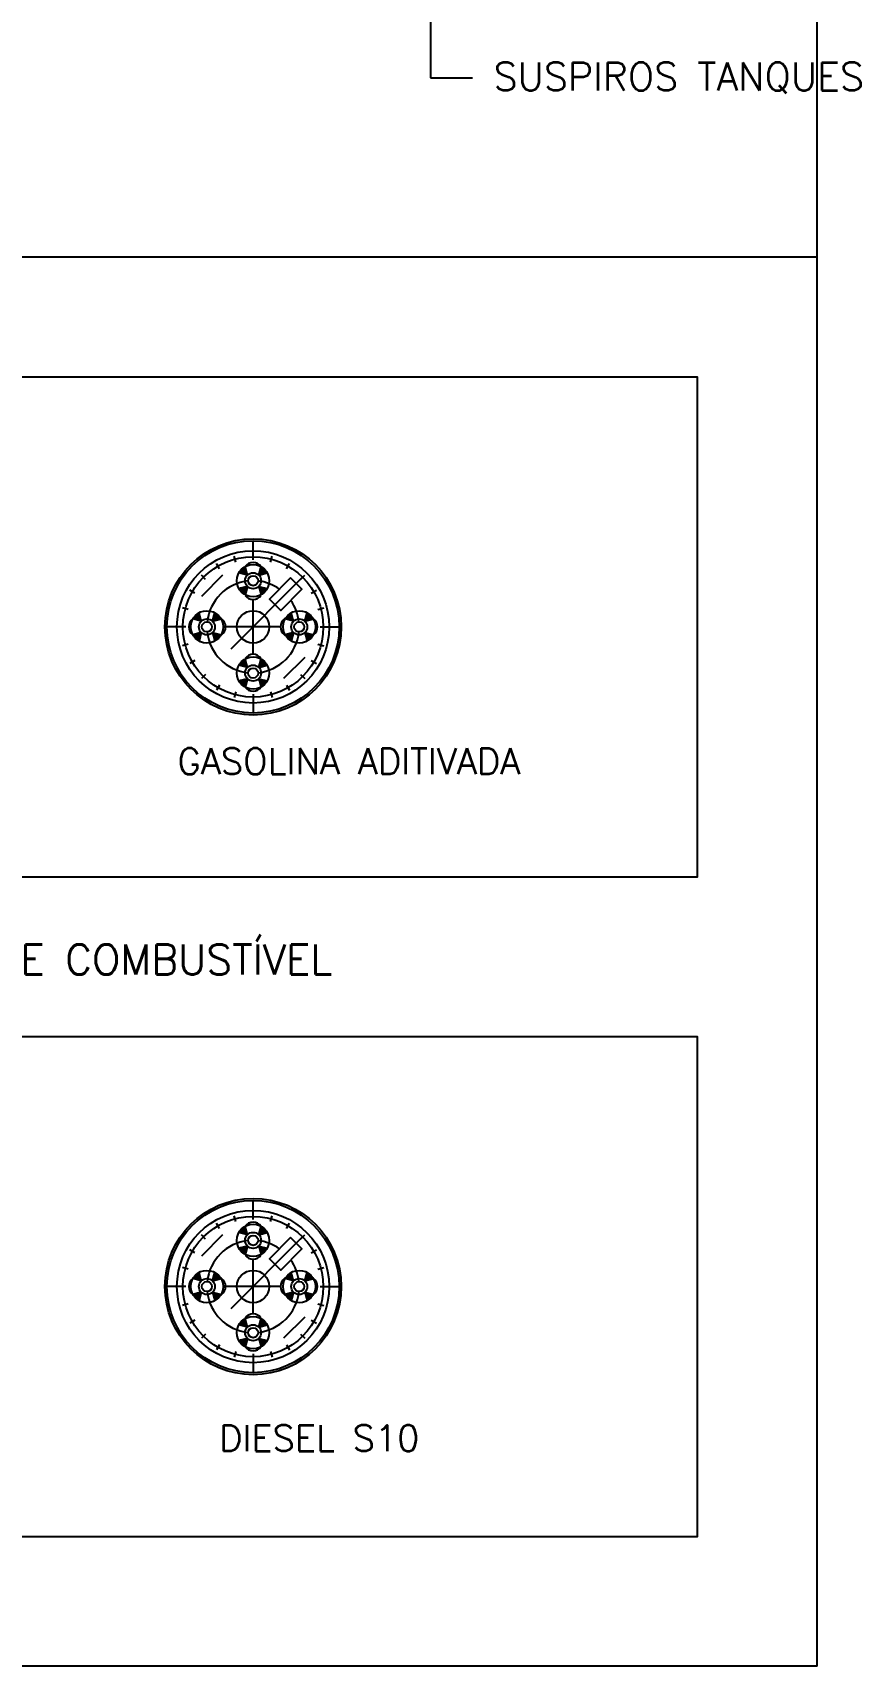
# Model space of a CAD drawing. Header units: millimetres. Extents: x 1111 to 2600, y -509 to -91.
# Drawn here: x 1565.7 to 1569.84, y -502.31 to -494.13 of the extents above; entities that cross this region are included whole.
import ezdxf
from ezdxf import colors
from ezdxf.entities.mleader import LeaderData, LeaderLine
from ezdxf.math import Vec2, Vec3

# ---------------------------------------------------------------- set-up
doc = ezdxf.new("R2010")
doc.units = ezdxf.units.MM
doc.layers.add('08', color=8, linetype='Continuous')
doc.styles.add('ROMANS', font='romans')
doc.styles.add('Romans_Anot', font='romans.shx')

msp = doc.modelspace()

# ---------------------------------------------------------------- linework, layer by layer
at = {"layer": '08'}
for p, q in [((1569.6227, -495.2572), (1569.6227, -468.3767)), ((1569.6227, -495.2572), (1555.2532, -495.2572)), ((1569.6227, -502.3072), (1569.6227, -495.2572)), ((1566.7989, -496.7712), (1566.7989, -496.6762)), ((1566.6309, -496.8162), (1566.6159, -496.7902)), ((1566.712, -496.7826), (1566.7042, -496.7537)), ((1566.7707, -496.8479), (1566.7593, -496.8056)), ((1566.7989, -496.7712), (1566.7989, -496.7412)), ((1566.8272, -496.8479), (1566.8386, -496.8056)), ((1566.8859, -496.7826), (1566.8937, -496.7537)), ((1566.9669, -496.8162), (1566.9819, -496.7902)), ((1566.5614, -496.8696), (1566.5401, -496.8484)), ((1566.6462, -496.8484), (1566.5401, -496.9545)), ((1566.6886, -497.2175), (1567.0471, -496.859)), ((1566.7707, -496.8479), (1566.7283, -496.8366)), ((1566.8272, -496.8479), (1566.8696, -496.8366)), ((1567.0365, -496.8696), (1567.0577, -496.8484)), ((1566.508, -496.9392), (1566.482, -496.9242)), ((1566.7707, -496.9045), (1566.7283, -496.9158)), ((1566.7707, -496.9045), (1566.7593, -496.9468)), ((1566.7989, -497.2445), (1566.7989, -496.9699)), ((1566.8272, -496.9045), (1566.8696, -496.9158)), ((1566.8272, -496.9045), (1566.8386, -496.9468)), ((1567.0899, -496.9392), (1567.1159, -496.9242)), ((1566.4744, -497.0202), (1566.4454, -497.0125)), ((1566.5397, -497.0789), (1566.5283, -497.0366)), ((1566.5962, -497.0789), (1566.6076, -497.0366)), ((1567.0017, -497.0789), (1566.9903, -497.0366)), ((1567.0582, -497.0789), (1567.0696, -497.0366)), ((1567.1235, -497.0202), (1567.1525, -497.0125)), ((1566.4629, -497.1072), (1566.3679, -497.1072)), ((1566.4629, -497.1072), (1566.4329, -497.1072)), ((1566.5397, -497.0789), (1566.4973, -497.0676)), ((1566.5397, -497.1355), (1566.4973, -497.1468)), ((1566.5397, -497.1355), (1566.5283, -497.1778)), ((1566.5962, -497.0789), (1566.6386, -497.0676)), ((1566.5962, -497.1355), (1566.6386, -497.1468)), ((1566.5962, -497.1355), (1566.6076, -497.1778)), ((1566.9362, -497.1072), (1566.6616, -497.1072)), ((1567.0017, -497.0789), (1566.9593, -497.0676)), ((1567.0017, -497.1355), (1566.9593, -497.1468)), ((1567.0017, -497.1355), (1566.9903, -497.1778)), ((1567.0582, -497.0789), (1567.1006, -497.0676)), ((1567.0582, -497.1355), (1567.1006, -497.1468)), ((1567.0582, -497.1355), (1567.0696, -497.1778)), ((1567.1349, -497.1072), (1567.1649, -497.1072)), ((1567.1349, -497.1072), (1567.2299, -497.1072)), ((1566.4744, -497.1942), (1566.4454, -497.2019)), ((1567.1235, -497.1942), (1567.1525, -497.2019)), ((1566.508, -497.2752), (1566.482, -497.2902)), ((1566.7707, -497.3099), (1566.7283, -497.2986)), ((1566.7707, -497.3099), (1566.7593, -497.2676)), ((1566.8272, -497.3099), (1566.8386, -497.2676)), ((1566.8272, -497.3099), (1566.8696, -497.2986)), ((1567.0577, -497.2599), (1566.9517, -497.366)), ((1567.0899, -497.2752), (1567.1159, -497.2902)), ((1566.5614, -497.3448), (1566.5401, -497.366)), ((1566.7707, -497.3665), (1566.7283, -497.3778)), ((1566.7707, -497.3665), (1566.7593, -497.4088)), ((1566.8272, -497.3665), (1566.8696, -497.3778)), ((1566.8272, -497.3665), (1566.8386, -497.4088)), ((1567.0365, -497.3448), (1567.0577, -497.366)), ((1566.6309, -497.3982), (1566.6159, -497.4242)), ((1566.712, -497.4317), (1566.7042, -497.4607)), ((1566.7989, -497.4432), (1566.7989, -497.4732)), ((1566.7989, -497.4432), (1566.7989, -497.5382)), ((1566.8859, -497.4317), (1566.8937, -497.4607)), ((1566.9669, -497.3982), (1566.9819, -497.4242)), ((1566.7989, -500.0712), (1566.7989, -499.9762)), ((1566.712, -500.0826), (1566.7042, -500.0537)), ((1566.7989, -500.0712), (1566.7989, -500.0412)), ((1566.8859, -500.0826), (1566.8937, -500.0537)), ((1566.5614, -500.1696), (1566.5401, -500.1484)), ((1566.6462, -500.1484), (1566.5401, -500.2545)), ((1566.6309, -500.1162), (1566.6159, -500.0902)), ((1566.6886, -500.5175), (1567.0471, -500.159)), ((1566.7707, -500.1479), (1566.7283, -500.1366)), ((1566.7707, -500.1479), (1566.7593, -500.1056)), ((1566.8272, -500.1479), (1566.8386, -500.1056)), ((1566.8272, -500.1479), (1566.8696, -500.1366)), ((1566.9669, -500.1162), (1566.9819, -500.0902)), ((1567.0365, -500.1696), (1567.0577, -500.1484)), ((1566.508, -500.2392), (1566.482, -500.2242)), ((1566.7707, -500.2045), (1566.7283, -500.2158)), ((1566.7707, -500.2045), (1566.7593, -500.2468)), ((1566.8272, -500.2045), (1566.8696, -500.2158)), ((1566.8272, -500.2045), (1566.8386, -500.2468)), ((1567.0899, -500.2392), (1567.1159, -500.2242)), ((1566.4744, -500.3202), (1566.4454, -500.3125)), ((1566.7989, -500.5445), (1566.7989, -500.2699)), ((1567.1235, -500.3202), (1567.1525, -500.3125)), ((1566.4629, -500.4072), (1566.3679, -500.4072)), ((1566.4629, -500.4072), (1566.4329, -500.4072)), ((1566.5397, -500.3789), (1566.4973, -500.3676)), ((1566.5397, -500.3789), (1566.5283, -500.3366)), ((1566.5962, -500.3789), (1566.6076, -500.3366)), ((1566.5962, -500.3789), (1566.6386, -500.3676)), ((1566.9362, -500.4072), (1566.6616, -500.4072)), ((1567.0017, -500.3789), (1566.9593, -500.3676)), ((1567.0017, -500.3789), (1566.9903, -500.3366)), ((1567.0582, -500.3789), (1567.0696, -500.3366)), ((1567.0582, -500.3789), (1567.1006, -500.3676)), ((1567.1349, -500.4072), (1567.1649, -500.4072)), ((1567.1349, -500.4072), (1567.2299, -500.4072)), ((1566.4744, -500.4942), (1566.4454, -500.5019)), ((1566.5397, -500.4355), (1566.4973, -500.4468)), ((1566.5397, -500.4355), (1566.5283, -500.4778)), ((1566.5962, -500.4355), (1566.6386, -500.4468)), ((1566.5962, -500.4355), (1566.6076, -500.4778)), ((1567.0017, -500.4355), (1566.9593, -500.4468)), ((1567.0017, -500.4355), (1566.9903, -500.4778)), ((1567.0582, -500.4355), (1567.1006, -500.4468)), ((1567.0582, -500.4355), (1567.0696, -500.4778)), ((1567.1235, -500.4942), (1567.1525, -500.5019)), ((1566.508, -500.5752), (1566.482, -500.5902)), ((1566.7707, -500.6099), (1566.7593, -500.5676)), ((1566.8272, -500.6099), (1566.8386, -500.5676)), ((1567.0577, -500.5599), (1566.9517, -500.666)), ((1567.0899, -500.5752), (1567.1159, -500.5902)), ((1566.5614, -500.6448), (1566.5401, -500.666)), ((1566.7707, -500.6099), (1566.7283, -500.5986)), ((1566.8272, -500.6099), (1566.8696, -500.5986)), ((1567.0365, -500.6448), (1567.0577, -500.666)), ((1566.6309, -500.6982), (1566.6159, -500.7242)), ((1566.712, -500.7317), (1566.7042, -500.7607)), ((1566.7707, -500.6665), (1566.7283, -500.6778)), ((1566.7707, -500.6665), (1566.7593, -500.7088)), ((1566.8272, -500.6665), (1566.8696, -500.6778)), ((1566.8272, -500.6665), (1566.8386, -500.7088)), ((1566.8859, -500.7317), (1566.8937, -500.7607)), ((1566.9669, -500.6982), (1566.9819, -500.7242)), ((1566.7989, -500.7432), (1566.7989, -500.7732)), ((1566.7989, -500.7432), (1566.7989, -500.8382)), ((1569.6227, -502.3072), (1562.4227, -502.3072))]:
    msp.add_line(p, q, dxfattribs=at)
for points in [[(1563.0227, -498.3572), (1569.0227, -498.3572), (1569.0227, -495.8572), (1563.0227, -495.8572)], [(1566.987, -496.8625), (1566.881, -496.9686), (1566.9375, -497.0252), (1567.0436, -496.9191)], [(1563.0227, -501.6572), (1569.0227, -501.6572), (1569.0227, -499.1572), (1563.0227, -499.1572)], [(1566.987, -500.1625), (1566.881, -500.2686), (1566.9375, -500.3252), (1567.0436, -500.2191)]]:
    msp.add_lwpolyline(points, close=True, dxfattribs=at)
for centre, radius in [((1566.7989, -497.1072), 0.441), ((1566.7989, -497.1072), 0.431), ((1566.7989, -497.1072), 0.381), ((1566.7989, -497.1072), 0.351), ((1566.7989, -496.8762), 0.081), ((1566.7989, -496.8762), 0.04), ((1566.7989, -496.8762), 0.025), ((1566.5679, -497.1072), 0.081), ((1566.7989, -497.1072), 0.081), ((1567.0299, -497.1072), 0.081), ((1566.5679, -497.1072), 0.04), ((1566.5679, -497.1072), 0.025), ((1567.0299, -497.1072), 0.04), ((1567.0299, -497.1072), 0.025), ((1566.7989, -497.3382), 0.081), ((1566.7989, -497.3382), 0.04), ((1566.7989, -497.3382), 0.025), ((1566.7989, -500.4072), 0.441), ((1566.7989, -500.4072), 0.431), ((1566.7989, -500.4072), 0.381), ((1566.7989, -500.4072), 0.351), ((1566.7989, -500.1762), 0.081), ((1566.7989, -500.1762), 0.04), ((1566.7989, -500.1762), 0.025), ((1566.5679, -500.4072), 0.081), ((1566.7989, -500.4072), 0.081), ((1567.0299, -500.4072), 0.081), ((1566.5679, -500.4072), 0.04), ((1566.5679, -500.4072), 0.025), ((1567.0299, -500.4072), 0.04), ((1567.0299, -500.4072), 0.025), ((1566.7989, -500.6382), 0.081), ((1566.7989, -500.6382), 0.04), ((1566.7989, -500.6382), 0.025)]:
    msp.add_circle(centre, radius, dxfattribs=at)
for centre, radius, start, end in [((1566.7989, -496.834), 0.0488, 35.62307, 144.37693), ((1566.7989, -497.1072), 0.231, 96.20387, 173.79613), ((1566.7989, -497.1072), 0.231, 54.97161, 83.79613), ((1566.7989, -496.9211), 0.0488, 215.62307, 324.37693), ((1566.7989, -497.1072), 0.231, 6.20387, 35.02839), ((1566.5257, -497.1072), 0.0488, 125.62307, 234.37693), ((1566.7989, -497.1072), 0.231, 186.20387, 263.79613), ((1566.6129, -497.1072), 0.0488, 305.62307, 54.37693), ((1566.7989, -497.1072), 0.231, 276.20387, 353.79613), ((1566.985, -497.1072), 0.0488, 125.62307, 234.37693), ((1567.0722, -497.1072), 0.0488, 305.62307, 54.37693), ((1566.7989, -497.2932), 0.0488, 35.62307, 144.37693), ((1566.7989, -497.3804), 0.0488, 215.62307, 324.37693), ((1566.7989, -500.134), 0.0488, 35.62307, 144.37693), ((1566.7989, -500.4072), 0.231, 96.20387, 173.79613), ((1566.7989, -500.2211), 0.0488, 215.62307, 324.37693), ((1566.7989, -500.4072), 0.231, 54.97161, 83.79613), ((1566.7989, -500.4072), 0.231, 6.20387, 35.02839), ((1566.5257, -500.4072), 0.0488, 125.62307, 234.37693), ((1566.6129, -500.4072), 0.0488, 305.62307, 54.37693), ((1566.985, -500.4072), 0.0488, 125.62307, 234.37693), ((1567.0722, -500.4072), 0.0488, 305.62307, 54.37693), ((1566.7989, -500.4072), 0.231, 186.20387, 263.79613), ((1566.7989, -500.4072), 0.231, 276.20387, 353.79613), ((1566.7989, -500.5932), 0.0488, 35.62307, 144.37693), ((1566.7989, -500.6804), 0.0488, 215.62307, 324.37693)]:
    msp.add_arc(centre, radius, start, end, dxfattribs=at)
for points in [[(1566.7283, -496.8366), (1566.7593, -496.8056), (1566.7707, -496.8479), (1566.7593, -496.8056)], [(1566.7283, -496.8366), (1566.7417, -496.8189), (1566.7438, -496.8211), (1566.7417, -496.8189)], [(1566.7343, -496.8273), (1566.7351, -496.8279), (1566.7417, -496.8189), (1566.7351, -496.8279)], [(1566.7417, -496.8189), (1566.7438, -496.8211), (1566.7593, -496.8056), (1566.7438, -496.8211)], [(1566.7501, -496.8116), (1566.7507, -496.8123), (1566.7417, -496.8189), (1566.7507, -496.8123)], [(1566.7501, -496.8116), (1566.7593, -496.8056), (1566.7507, -496.8123), (1566.7593, -496.8056)], [(1566.8386, -496.8056), (1566.8696, -496.8366), (1566.8272, -496.8479), (1566.8696, -496.8366)], [(1566.8386, -496.8056), (1566.8562, -496.8189), (1566.8541, -496.8211), (1566.8562, -496.8189)], [(1566.8478, -496.8116), (1566.8386, -496.8056), (1566.8472, -496.8123), (1566.8386, -496.8056)], [(1566.8478, -496.8116), (1566.8472, -496.8123), (1566.8562, -496.8189), (1566.8472, -496.8123)], [(1566.8562, -496.8189), (1566.8541, -496.8211), (1566.8696, -496.8366), (1566.8541, -496.8211)], [(1566.8636, -496.8273), (1566.8628, -496.8279), (1566.8562, -496.8189), (1566.8628, -496.8279)], [(1566.7343, -496.8273), (1566.7283, -496.8366), (1566.7351, -496.8279), (1566.7283, -496.8366)], [(1566.8636, -496.8273), (1566.8696, -496.8366), (1566.8628, -496.8279), (1566.8696, -496.8366)], [(1566.7593, -496.9468), (1566.7283, -496.9158), (1566.7707, -496.9045), (1566.7283, -496.9158)], [(1566.7417, -496.9335), (1566.7438, -496.9313), (1566.7283, -496.9158), (1566.7438, -496.9313)], [(1566.7343, -496.925), (1566.7283, -496.9158), (1566.7351, -496.9245), (1566.7283, -496.9158)], [(1566.7343, -496.925), (1566.7351, -496.9245), (1566.7417, -496.9335), (1566.7351, -496.9245)], [(1566.7593, -496.9468), (1566.7417, -496.9335), (1566.7438, -496.9313), (1566.7417, -496.9335)], [(1566.7501, -496.9408), (1566.7507, -496.9401), (1566.7417, -496.9335), (1566.7507, -496.9401)], [(1566.7501, -496.9408), (1566.7593, -496.9468), (1566.7507, -496.9401), (1566.7593, -496.9468)], [(1566.8696, -496.9158), (1566.8386, -496.9468), (1566.8272, -496.9045), (1566.8386, -496.9468)], [(1566.8562, -496.9335), (1566.8541, -496.9313), (1566.8386, -496.9468), (1566.8541, -496.9313)], [(1566.8478, -496.9408), (1566.8386, -496.9468), (1566.8472, -496.9401), (1566.8386, -496.9468)], [(1566.8478, -496.9408), (1566.8472, -496.9401), (1566.8562, -496.9335), (1566.8472, -496.9401)], [(1566.8696, -496.9158), (1566.8562, -496.9335), (1566.8541, -496.9313), (1566.8562, -496.9335)], [(1566.8636, -496.925), (1566.8628, -496.9245), (1566.8562, -496.9335), (1566.8628, -496.9245)], [(1566.8636, -496.925), (1566.8696, -496.9158), (1566.8628, -496.9245), (1566.8696, -496.9158)], [(1566.4973, -497.0676), (1566.5283, -497.0366), (1566.5397, -497.0789), (1566.5283, -497.0366)], [(1566.4973, -497.0676), (1566.5107, -497.0499), (1566.5128, -497.0521), (1566.5107, -497.0499)], [(1566.5033, -497.0583), (1566.4973, -497.0676), (1566.5041, -497.0589), (1566.4973, -497.0676)], [(1566.5033, -497.0583), (1566.5041, -497.0589), (1566.5107, -497.0499), (1566.5041, -497.0589)], [(1566.5107, -497.0499), (1566.5128, -497.0521), (1566.5283, -497.0366), (1566.5128, -497.0521)], [(1566.5191, -497.0426), (1566.5197, -497.0433), (1566.5107, -497.0499), (1566.5197, -497.0433)], [(1566.5191, -497.0426), (1566.5283, -497.0366), (1566.5197, -497.0433), (1566.5283, -497.0366)], [(1566.6076, -497.0366), (1566.6386, -497.0676), (1566.5962, -497.0789), (1566.6386, -497.0676)], [(1566.6076, -497.0366), (1566.6252, -497.0499), (1566.6231, -497.0521), (1566.6252, -497.0499)], [(1566.6168, -497.0426), (1566.6076, -497.0366), (1566.6162, -497.0433), (1566.6076, -497.0366)], [(1566.6168, -497.0426), (1566.6162, -497.0433), (1566.6252, -497.0499), (1566.6162, -497.0433)], [(1566.6252, -497.0499), (1566.6231, -497.0521), (1566.6386, -497.0676), (1566.6231, -497.0521)], [(1566.6326, -497.0583), (1566.6318, -497.0589), (1566.6252, -497.0499), (1566.6318, -497.0589)], [(1566.6326, -497.0583), (1566.6386, -497.0676), (1566.6318, -497.0589), (1566.6386, -497.0676)], [(1566.9593, -497.0676), (1566.9903, -497.0366), (1567.0017, -497.0789), (1566.9903, -497.0366)], [(1566.9593, -497.0676), (1566.9727, -497.0499), (1566.9748, -497.0521), (1566.9727, -497.0499)], [(1566.9653, -497.0583), (1566.9593, -497.0676), (1566.9661, -497.0589), (1566.9593, -497.0676)], [(1566.9653, -497.0583), (1566.9661, -497.0589), (1566.9727, -497.0499), (1566.9661, -497.0589)], [(1566.9727, -497.0499), (1566.9748, -497.0521), (1566.9903, -497.0366), (1566.9748, -497.0521)], [(1566.9811, -497.0426), (1566.9817, -497.0433), (1566.9727, -497.0499), (1566.9817, -497.0433)], [(1566.9811, -497.0426), (1566.9903, -497.0366), (1566.9817, -497.0433), (1566.9903, -497.0366)], [(1567.0696, -497.0366), (1567.1006, -497.0676), (1567.0582, -497.0789), (1567.1006, -497.0676)], [(1567.0696, -497.0366), (1567.0872, -497.0499), (1567.0851, -497.0521), (1567.0872, -497.0499)], [(1567.0788, -497.0426), (1567.0696, -497.0366), (1567.0782, -497.0433), (1567.0696, -497.0366)], [(1567.0788, -497.0426), (1567.0782, -497.0433), (1567.0872, -497.0499), (1567.0782, -497.0433)], [(1567.0872, -497.0499), (1567.0851, -497.0521), (1567.1006, -497.0676), (1567.0851, -497.0521)], [(1567.0946, -497.0583), (1567.0938, -497.0589), (1567.0872, -497.0499), (1567.0938, -497.0589)], [(1567.0946, -497.0583), (1567.1006, -497.0676), (1567.0938, -497.0589), (1567.1006, -497.0676)], [(1566.5283, -497.1778), (1566.4973, -497.1468), (1566.5397, -497.1355), (1566.4973, -497.1468)], [(1566.6386, -497.1468), (1566.6076, -497.1778), (1566.5962, -497.1355), (1566.6076, -497.1778)], [(1566.9903, -497.1778), (1566.9593, -497.1468), (1567.0017, -497.1355), (1566.9593, -497.1468)], [(1567.1006, -497.1468), (1567.0696, -497.1778), (1567.0582, -497.1355), (1567.0696, -497.1778)], [(1566.5107, -497.1645), (1566.5128, -497.1623), (1566.4973, -497.1468), (1566.5128, -497.1623)], [(1566.5033, -497.156), (1566.4973, -497.1468), (1566.5041, -497.1555), (1566.4973, -497.1468)], [(1566.5033, -497.156), (1566.5041, -497.1555), (1566.5107, -497.1645), (1566.5041, -497.1555)], [(1566.5283, -497.1778), (1566.5107, -497.1645), (1566.5128, -497.1623), (1566.5107, -497.1645)], [(1566.5191, -497.1718), (1566.5197, -497.1711), (1566.5107, -497.1645), (1566.5197, -497.1711)], [(1566.5191, -497.1718), (1566.5283, -497.1778), (1566.5197, -497.1711), (1566.5283, -497.1778)], [(1566.6252, -497.1645), (1566.6231, -497.1623), (1566.6076, -497.1778), (1566.6231, -497.1623)], [(1566.6168, -497.1718), (1566.6076, -497.1778), (1566.6162, -497.1711), (1566.6076, -497.1778)], [(1566.6168, -497.1718), (1566.6162, -497.1711), (1566.6252, -497.1645), (1566.6162, -497.1711)], [(1566.6386, -497.1468), (1566.6252, -497.1645), (1566.6231, -497.1623), (1566.6252, -497.1645)], [(1566.6326, -497.156), (1566.6318, -497.1555), (1566.6252, -497.1645), (1566.6318, -497.1555)], [(1566.6326, -497.156), (1566.6386, -497.1468), (1566.6318, -497.1555), (1566.6386, -497.1468)], [(1566.9727, -497.1645), (1566.9748, -497.1623), (1566.9593, -497.1468), (1566.9748, -497.1623)], [(1566.9653, -497.156), (1566.9593, -497.1468), (1566.9661, -497.1555), (1566.9593, -497.1468)], [(1566.9653, -497.156), (1566.9661, -497.1555), (1566.9727, -497.1645), (1566.9661, -497.1555)], [(1566.9903, -497.1778), (1566.9727, -497.1645), (1566.9748, -497.1623), (1566.9727, -497.1645)], [(1566.9811, -497.1718), (1566.9817, -497.1711), (1566.9727, -497.1645), (1566.9817, -497.1711)], [(1566.9811, -497.1718), (1566.9903, -497.1778), (1566.9817, -497.1711), (1566.9903, -497.1778)], [(1567.0872, -497.1645), (1567.0851, -497.1623), (1567.0696, -497.1778), (1567.0851, -497.1623)], [(1567.0788, -497.1718), (1567.0696, -497.1778), (1567.0782, -497.1711), (1567.0696, -497.1778)], [(1567.0788, -497.1718), (1567.0782, -497.1711), (1567.0872, -497.1645), (1567.0782, -497.1711)], [(1567.1006, -497.1468), (1567.0872, -497.1645), (1567.0851, -497.1623), (1567.0872, -497.1645)], [(1567.0946, -497.156), (1567.0938, -497.1555), (1567.0872, -497.1645), (1567.0938, -497.1555)], [(1567.0946, -497.156), (1567.1006, -497.1468), (1567.0938, -497.1555), (1567.1006, -497.1468)], [(1566.7283, -497.2986), (1566.7593, -497.2676), (1566.7707, -497.3099), (1566.7593, -497.2676)], [(1566.7283, -497.2986), (1566.7417, -497.2809), (1566.7438, -497.2831), (1566.7417, -497.2809)], [(1566.7343, -497.2893), (1566.7283, -497.2986), (1566.7351, -497.2899), (1566.7283, -497.2986)], [(1566.7343, -497.2893), (1566.7351, -497.2899), (1566.7417, -497.2809), (1566.7351, -497.2899)], [(1566.7417, -497.2809), (1566.7438, -497.2831), (1566.7593, -497.2676), (1566.7438, -497.2831)], [(1566.7501, -497.2736), (1566.7507, -497.2743), (1566.7417, -497.2809), (1566.7507, -497.2743)], [(1566.7501, -497.2736), (1566.7593, -497.2676), (1566.7507, -497.2743), (1566.7593, -497.2676)], [(1566.8386, -497.2676), (1566.8696, -497.2986), (1566.8272, -497.3099), (1566.8696, -497.2986)], [(1566.8386, -497.2676), (1566.8562, -497.2809), (1566.8541, -497.2831), (1566.8562, -497.2809)], [(1566.8478, -497.2736), (1566.8386, -497.2676), (1566.8472, -497.2743), (1566.8386, -497.2676)], [(1566.8478, -497.2736), (1566.8472, -497.2743), (1566.8562, -497.2809), (1566.8472, -497.2743)], [(1566.8562, -497.2809), (1566.8541, -497.2831), (1566.8696, -497.2986), (1566.8541, -497.2831)], [(1566.8636, -497.2893), (1566.8628, -497.2899), (1566.8562, -497.2809), (1566.8628, -497.2899)], [(1566.8636, -497.2893), (1566.8696, -497.2986), (1566.8628, -497.2899), (1566.8696, -497.2986)], [(1566.7593, -497.4088), (1566.7283, -497.3778), (1566.7707, -497.3665), (1566.7283, -497.3778)], [(1566.7417, -497.3955), (1566.7438, -497.3933), (1566.7283, -497.3778), (1566.7438, -497.3933)], [(1566.7343, -497.387), (1566.7283, -497.3778), (1566.7351, -497.3865), (1566.7283, -497.3778)], [(1566.7343, -497.387), (1566.7351, -497.3865), (1566.7417, -497.3955), (1566.7351, -497.3865)], [(1566.8696, -497.3778), (1566.8386, -497.4088), (1566.8272, -497.3665), (1566.8386, -497.4088)], [(1566.8696, -497.3778), (1566.8562, -497.3955), (1566.8541, -497.3933), (1566.8562, -497.3955)], [(1566.8636, -497.387), (1566.8628, -497.3865), (1566.8562, -497.3955), (1566.8628, -497.3865)], [(1566.8636, -497.387), (1566.8696, -497.3778), (1566.8628, -497.3865), (1566.8696, -497.3778)], [(1566.7593, -497.4088), (1566.7417, -497.3955), (1566.7438, -497.3933), (1566.7417, -497.3955)], [(1566.7501, -497.4028), (1566.7507, -497.4021), (1566.7417, -497.3955), (1566.7507, -497.4021)], [(1566.7501, -497.4028), (1566.7593, -497.4088), (1566.7507, -497.4021), (1566.7593, -497.4088)], [(1566.8562, -497.3955), (1566.8541, -497.3933), (1566.8386, -497.4088), (1566.8541, -497.3933)], [(1566.8478, -497.4028), (1566.8386, -497.4088), (1566.8472, -497.4021), (1566.8386, -497.4088)], [(1566.8478, -497.4028), (1566.8472, -497.4021), (1566.8562, -497.3955), (1566.8472, -497.4021)], [(1566.7283, -500.1366), (1566.7593, -500.1056), (1566.7707, -500.1479), (1566.7593, -500.1056)], [(1566.7283, -500.1366), (1566.7417, -500.1189), (1566.7438, -500.1211), (1566.7417, -500.1189)], [(1566.7343, -500.1273), (1566.7283, -500.1366), (1566.7351, -500.1279), (1566.7283, -500.1366)], [(1566.7343, -500.1273), (1566.7351, -500.1279), (1566.7417, -500.1189), (1566.7351, -500.1279)], [(1566.7417, -500.1189), (1566.7438, -500.1211), (1566.7593, -500.1056), (1566.7438, -500.1211)], [(1566.7501, -500.1116), (1566.7507, -500.1123), (1566.7417, -500.1189), (1566.7507, -500.1123)], [(1566.7501, -500.1116), (1566.7593, -500.1056), (1566.7507, -500.1123), (1566.7593, -500.1056)], [(1566.8386, -500.1056), (1566.8696, -500.1366), (1566.8272, -500.1479), (1566.8696, -500.1366)], [(1566.8386, -500.1056), (1566.8562, -500.1189), (1566.8541, -500.1211), (1566.8562, -500.1189)], [(1566.8478, -500.1116), (1566.8386, -500.1056), (1566.8472, -500.1123), (1566.8386, -500.1056)], [(1566.8478, -500.1116), (1566.8472, -500.1123), (1566.8562, -500.1189), (1566.8472, -500.1123)], [(1566.8562, -500.1189), (1566.8541, -500.1211), (1566.8696, -500.1366), (1566.8541, -500.1211)], [(1566.8636, -500.1273), (1566.8628, -500.1279), (1566.8562, -500.1189), (1566.8628, -500.1279)], [(1566.8636, -500.1273), (1566.8696, -500.1366), (1566.8628, -500.1279), (1566.8696, -500.1366)], [(1566.7593, -500.2468), (1566.7283, -500.2158), (1566.7707, -500.2045), (1566.7283, -500.2158)], [(1566.7417, -500.2335), (1566.7438, -500.2313), (1566.7283, -500.2158), (1566.7438, -500.2313)], [(1566.7343, -500.225), (1566.7283, -500.2158), (1566.7351, -500.2245), (1566.7283, -500.2158)], [(1566.7343, -500.225), (1566.7351, -500.2245), (1566.7417, -500.2335), (1566.7351, -500.2245)], [(1566.7593, -500.2468), (1566.7417, -500.2335), (1566.7438, -500.2313), (1566.7417, -500.2335)], [(1566.7501, -500.2408), (1566.7507, -500.2401), (1566.7417, -500.2335), (1566.7507, -500.2401)], [(1566.7501, -500.2408), (1566.7593, -500.2468), (1566.7507, -500.2401), (1566.7593, -500.2468)], [(1566.8696, -500.2158), (1566.8386, -500.2468), (1566.8272, -500.2045), (1566.8386, -500.2468)], [(1566.8562, -500.2335), (1566.8541, -500.2313), (1566.8386, -500.2468), (1566.8541, -500.2313)], [(1566.8478, -500.2408), (1566.8386, -500.2468), (1566.8472, -500.2401), (1566.8386, -500.2468)], [(1566.8478, -500.2408), (1566.8472, -500.2401), (1566.8562, -500.2335), (1566.8472, -500.2401)], [(1566.8696, -500.2158), (1566.8562, -500.2335), (1566.8541, -500.2313), (1566.8562, -500.2335)], [(1566.8636, -500.225), (1566.8628, -500.2245), (1566.8562, -500.2335), (1566.8628, -500.2245)], [(1566.8636, -500.225), (1566.8696, -500.2158), (1566.8628, -500.2245), (1566.8696, -500.2158)], [(1566.4973, -500.3676), (1566.5283, -500.3366), (1566.5397, -500.3789), (1566.5283, -500.3366)], [(1566.4973, -500.3676), (1566.5107, -500.3499), (1566.5128, -500.3521), (1566.5107, -500.3499)], [(1566.5033, -500.3583), (1566.4973, -500.3676), (1566.5041, -500.3589), (1566.4973, -500.3676)], [(1566.5033, -500.3583), (1566.5041, -500.3589), (1566.5107, -500.3499), (1566.5041, -500.3589)], [(1566.5107, -500.3499), (1566.5128, -500.3521), (1566.5283, -500.3366), (1566.5128, -500.3521)], [(1566.5191, -500.3426), (1566.5197, -500.3433), (1566.5107, -500.3499), (1566.5197, -500.3433)], [(1566.5191, -500.3426), (1566.5283, -500.3366), (1566.5197, -500.3433), (1566.5283, -500.3366)], [(1566.6076, -500.3366), (1566.6386, -500.3676), (1566.5962, -500.3789), (1566.6386, -500.3676)], [(1566.6076, -500.3366), (1566.6252, -500.3499), (1566.6231, -500.3521), (1566.6252, -500.3499)], [(1566.6168, -500.3426), (1566.6076, -500.3366), (1566.6162, -500.3433), (1566.6076, -500.3366)], [(1566.6168, -500.3426), (1566.6162, -500.3433), (1566.6252, -500.3499), (1566.6162, -500.3433)], [(1566.6252, -500.3499), (1566.6231, -500.3521), (1566.6386, -500.3676), (1566.6231, -500.3521)], [(1566.6326, -500.3583), (1566.6318, -500.3589), (1566.6252, -500.3499), (1566.6318, -500.3589)], [(1566.6326, -500.3583), (1566.6386, -500.3676), (1566.6318, -500.3589), (1566.6386, -500.3676)], [(1566.9593, -500.3676), (1566.9903, -500.3366), (1567.0017, -500.3789), (1566.9903, -500.3366)], [(1566.9593, -500.3676), (1566.9727, -500.3499), (1566.9748, -500.3521), (1566.9727, -500.3499)], [(1566.9653, -500.3583), (1566.9593, -500.3676), (1566.9661, -500.3589), (1566.9593, -500.3676)], [(1566.9653, -500.3583), (1566.9661, -500.3589), (1566.9727, -500.3499), (1566.9661, -500.3589)], [(1566.9727, -500.3499), (1566.9748, -500.3521), (1566.9903, -500.3366), (1566.9748, -500.3521)], [(1566.9811, -500.3426), (1566.9817, -500.3433), (1566.9727, -500.3499), (1566.9817, -500.3433)], [(1566.9811, -500.3426), (1566.9903, -500.3366), (1566.9817, -500.3433), (1566.9903, -500.3366)], [(1567.0696, -500.3366), (1567.1006, -500.3676), (1567.0582, -500.3789), (1567.1006, -500.3676)], [(1567.0696, -500.3366), (1567.0872, -500.3499), (1567.0851, -500.3521), (1567.0872, -500.3499)], [(1567.0788, -500.3426), (1567.0696, -500.3366), (1567.0782, -500.3433), (1567.0696, -500.3366)], [(1567.0788, -500.3426), (1567.0782, -500.3433), (1567.0872, -500.3499), (1567.0782, -500.3433)], [(1567.0872, -500.3499), (1567.0851, -500.3521), (1567.1006, -500.3676), (1567.0851, -500.3521)], [(1567.0946, -500.3583), (1567.0938, -500.3589), (1567.0872, -500.3499), (1567.0938, -500.3589)], [(1567.0946, -500.3583), (1567.1006, -500.3676), (1567.0938, -500.3589), (1567.1006, -500.3676)], [(1566.5283, -500.4778), (1566.4973, -500.4468), (1566.5397, -500.4355), (1566.4973, -500.4468)], [(1566.5107, -500.4645), (1566.5128, -500.4623), (1566.4973, -500.4468), (1566.5128, -500.4623)], [(1566.5033, -500.456), (1566.4973, -500.4468), (1566.5041, -500.4555), (1566.4973, -500.4468)], [(1566.5033, -500.456), (1566.5041, -500.4555), (1566.5107, -500.4645), (1566.5041, -500.4555)], [(1566.5283, -500.4778), (1566.5107, -500.4645), (1566.5128, -500.4623), (1566.5107, -500.4645)], [(1566.5191, -500.4718), (1566.5197, -500.4711), (1566.5107, -500.4645), (1566.5197, -500.4711)], [(1566.5191, -500.4718), (1566.5283, -500.4778), (1566.5197, -500.4711), (1566.5283, -500.4778)], [(1566.6386, -500.4468), (1566.6076, -500.4778), (1566.5962, -500.4355), (1566.6076, -500.4778)], [(1566.6252, -500.4645), (1566.6231, -500.4623), (1566.6076, -500.4778), (1566.6231, -500.4623)], [(1566.6168, -500.4718), (1566.6076, -500.4778), (1566.6162, -500.4711), (1566.6076, -500.4778)], [(1566.6168, -500.4718), (1566.6162, -500.4711), (1566.6252, -500.4645), (1566.6162, -500.4711)], [(1566.6386, -500.4468), (1566.6252, -500.4645), (1566.6231, -500.4623), (1566.6252, -500.4645)], [(1566.6326, -500.456), (1566.6318, -500.4555), (1566.6252, -500.4645), (1566.6318, -500.4555)], [(1566.6326, -500.456), (1566.6386, -500.4468), (1566.6318, -500.4555), (1566.6386, -500.4468)], [(1566.9903, -500.4778), (1566.9593, -500.4468), (1567.0017, -500.4355), (1566.9593, -500.4468)], [(1566.9727, -500.4645), (1566.9748, -500.4623), (1566.9593, -500.4468), (1566.9748, -500.4623)], [(1566.9653, -500.456), (1566.9593, -500.4468), (1566.9661, -500.4555), (1566.9593, -500.4468)], [(1566.9653, -500.456), (1566.9661, -500.4555), (1566.9727, -500.4645), (1566.9661, -500.4555)], [(1566.9903, -500.4778), (1566.9727, -500.4645), (1566.9748, -500.4623), (1566.9727, -500.4645)], [(1566.9811, -500.4718), (1566.9817, -500.4711), (1566.9727, -500.4645), (1566.9817, -500.4711)], [(1566.9811, -500.4718), (1566.9903, -500.4778), (1566.9817, -500.4711), (1566.9903, -500.4778)], [(1567.1006, -500.4468), (1567.0696, -500.4778), (1567.0582, -500.4355), (1567.0696, -500.4778)], [(1567.0872, -500.4645), (1567.0851, -500.4623), (1567.0696, -500.4778), (1567.0851, -500.4623)], [(1567.0788, -500.4718), (1567.0696, -500.4778), (1567.0782, -500.4711), (1567.0696, -500.4778)], [(1567.0788, -500.4718), (1567.0782, -500.4711), (1567.0872, -500.4645), (1567.0782, -500.4711)], [(1567.1006, -500.4468), (1567.0872, -500.4645), (1567.0851, -500.4623), (1567.0872, -500.4645)], [(1567.0946, -500.456), (1567.0938, -500.4555), (1567.0872, -500.4645), (1567.0938, -500.4555)], [(1567.0946, -500.456), (1567.1006, -500.4468), (1567.0938, -500.4555), (1567.1006, -500.4468)], [(1566.7283, -500.5986), (1566.7593, -500.5676), (1566.7707, -500.6099), (1566.7593, -500.5676)], [(1566.7417, -500.5809), (1566.7438, -500.5831), (1566.7593, -500.5676), (1566.7438, -500.5831)], [(1566.7501, -500.5736), (1566.7507, -500.5743), (1566.7417, -500.5809), (1566.7507, -500.5743)], [(1566.7501, -500.5736), (1566.7593, -500.5676), (1566.7507, -500.5743), (1566.7593, -500.5676)], [(1566.8386, -500.5676), (1566.8696, -500.5986), (1566.8272, -500.6099), (1566.8696, -500.5986)], [(1566.8386, -500.5676), (1566.8562, -500.5809), (1566.8541, -500.5831), (1566.8562, -500.5809)], [(1566.8478, -500.5736), (1566.8386, -500.5676), (1566.8472, -500.5743), (1566.8386, -500.5676)], [(1566.8478, -500.5736), (1566.8472, -500.5743), (1566.8562, -500.5809), (1566.8472, -500.5743)], [(1566.7283, -500.5986), (1566.7417, -500.5809), (1566.7438, -500.5831), (1566.7417, -500.5809)], [(1566.7343, -500.5893), (1566.7283, -500.5986), (1566.7351, -500.5899), (1566.7283, -500.5986)], [(1566.7343, -500.5893), (1566.7351, -500.5899), (1566.7417, -500.5809), (1566.7351, -500.5899)], [(1566.8562, -500.5809), (1566.8541, -500.5831), (1566.8696, -500.5986), (1566.8541, -500.5831)], [(1566.8636, -500.5893), (1566.8628, -500.5899), (1566.8562, -500.5809), (1566.8628, -500.5899)], [(1566.8636, -500.5893), (1566.8696, -500.5986), (1566.8628, -500.5899), (1566.8696, -500.5986)], [(1566.7593, -500.7088), (1566.7283, -500.6778), (1566.7707, -500.6665), (1566.7283, -500.6778)], [(1566.7417, -500.6955), (1566.7438, -500.6933), (1566.7283, -500.6778), (1566.7438, -500.6933)], [(1566.7343, -500.687), (1566.7283, -500.6778), (1566.7351, -500.6865), (1566.7283, -500.6778)], [(1566.7343, -500.687), (1566.7351, -500.6865), (1566.7417, -500.6955), (1566.7351, -500.6865)], [(1566.7593, -500.7088), (1566.7417, -500.6955), (1566.7438, -500.6933), (1566.7417, -500.6955)], [(1566.7501, -500.7028), (1566.7507, -500.7021), (1566.7417, -500.6955), (1566.7507, -500.7021)], [(1566.7501, -500.7028), (1566.7593, -500.7088), (1566.7507, -500.7021), (1566.7593, -500.7088)], [(1566.8696, -500.6778), (1566.8386, -500.7088), (1566.8272, -500.6665), (1566.8386, -500.7088)], [(1566.8562, -500.6955), (1566.8541, -500.6933), (1566.8386, -500.7088), (1566.8541, -500.6933)], [(1566.8478, -500.7028), (1566.8386, -500.7088), (1566.8472, -500.7021), (1566.8386, -500.7088)], [(1566.8478, -500.7028), (1566.8472, -500.7021), (1566.8562, -500.6955), (1566.8472, -500.7021)], [(1566.8696, -500.6778), (1566.8562, -500.6955), (1566.8541, -500.6933), (1566.8562, -500.6955)], [(1566.8636, -500.687), (1566.8628, -500.6865), (1566.8562, -500.6955), (1566.8628, -500.6865)], [(1566.8636, -500.687), (1566.8696, -500.6778), (1566.8628, -500.6865), (1566.8696, -500.6778)]]:
    msp.add_solid(points, dxfattribs=at)

# ---------------------------------------------------------------- texts
at = {"layer": '08', "char_height": 0.13, "attachment_point": 1, "style": 'ROMANS'}
for s, insert in [('GASOLINA ADITIVADA', (1566.4201, -497.7144)), ('DIESEL S10', (1566.6287, -501.1005))]:
    msp.add_mtext(s, dxfattribs=dict(at, insert=insert))
at = {"layer": '08', "insert": (1565.8487, -498.778), "char_height": 0.15, "width": 2.823042, "attachment_point": 5, "style": 'ROMANS'}
msp.add_mtext('TANQUES DE COMBUSTÍVEL', dxfattribs=at)

# ---------------------------------------------------------------- leaders
at = {"layer": '08'}
ml = msp.add_multileader_mtext('Standard', dxfattribs=at)
ml.set_content('SUSPIROS TANQUES', color=2, style='Romans_Anot')
ml.set_leader_properties(color=256, linetype='ByLayer', lineweight=-1)
ml.build(insert=Vec2(0, 0))
ml.multileader.update_dxf_attribs({"dogleg_length": 0.3, "arrow_head_size": 0.14, "scale": 0.5})
ctx = ml.context
ctx.base_point, ctx.scale, ctx.char_height, ctx.arrow_head_size, ctx.landing_gap_size, ctx.plane_origin = Vec3(1567.8973, -494.3604), 0.5, 0.14, 0.14, 0.105, Vec3(1567.6873, -495.2685)
notes = []
notes.append((ctx, [(0, (1, 1, 0), (1567.6873, -494.3604), (1, 0), 0.21, [(0, [(1567.6873, -493.4175)], 0, [])])]))
ctx.mtext.insert, ctx.mtext.flow_direction = Vec3(1568.0023, -494.2838), 5
for ctx, leaders in notes:
    for number, flags, end, landing, length, lines in leaders:
        leader = LeaderData()
        leader.index, (leader.has_last_leader_line, leader.has_dogleg_vector, leader.attachment_direction) = number, flags
        leader.last_leader_point, leader.dogleg_vector, leader.dogleg_length = Vec3(end), Vec3(landing), length
        for number, points, colour, breaks in lines:
            line = LeaderLine()
            line.index, line.vertices, line.color, line.breaks = number, Vec3.list(points), colors.encode_raw_color(colour), breaks
            leader.lines.append(line)
        ctx.leaders.append(leader)

doc.saveas('drawing.dxf')
